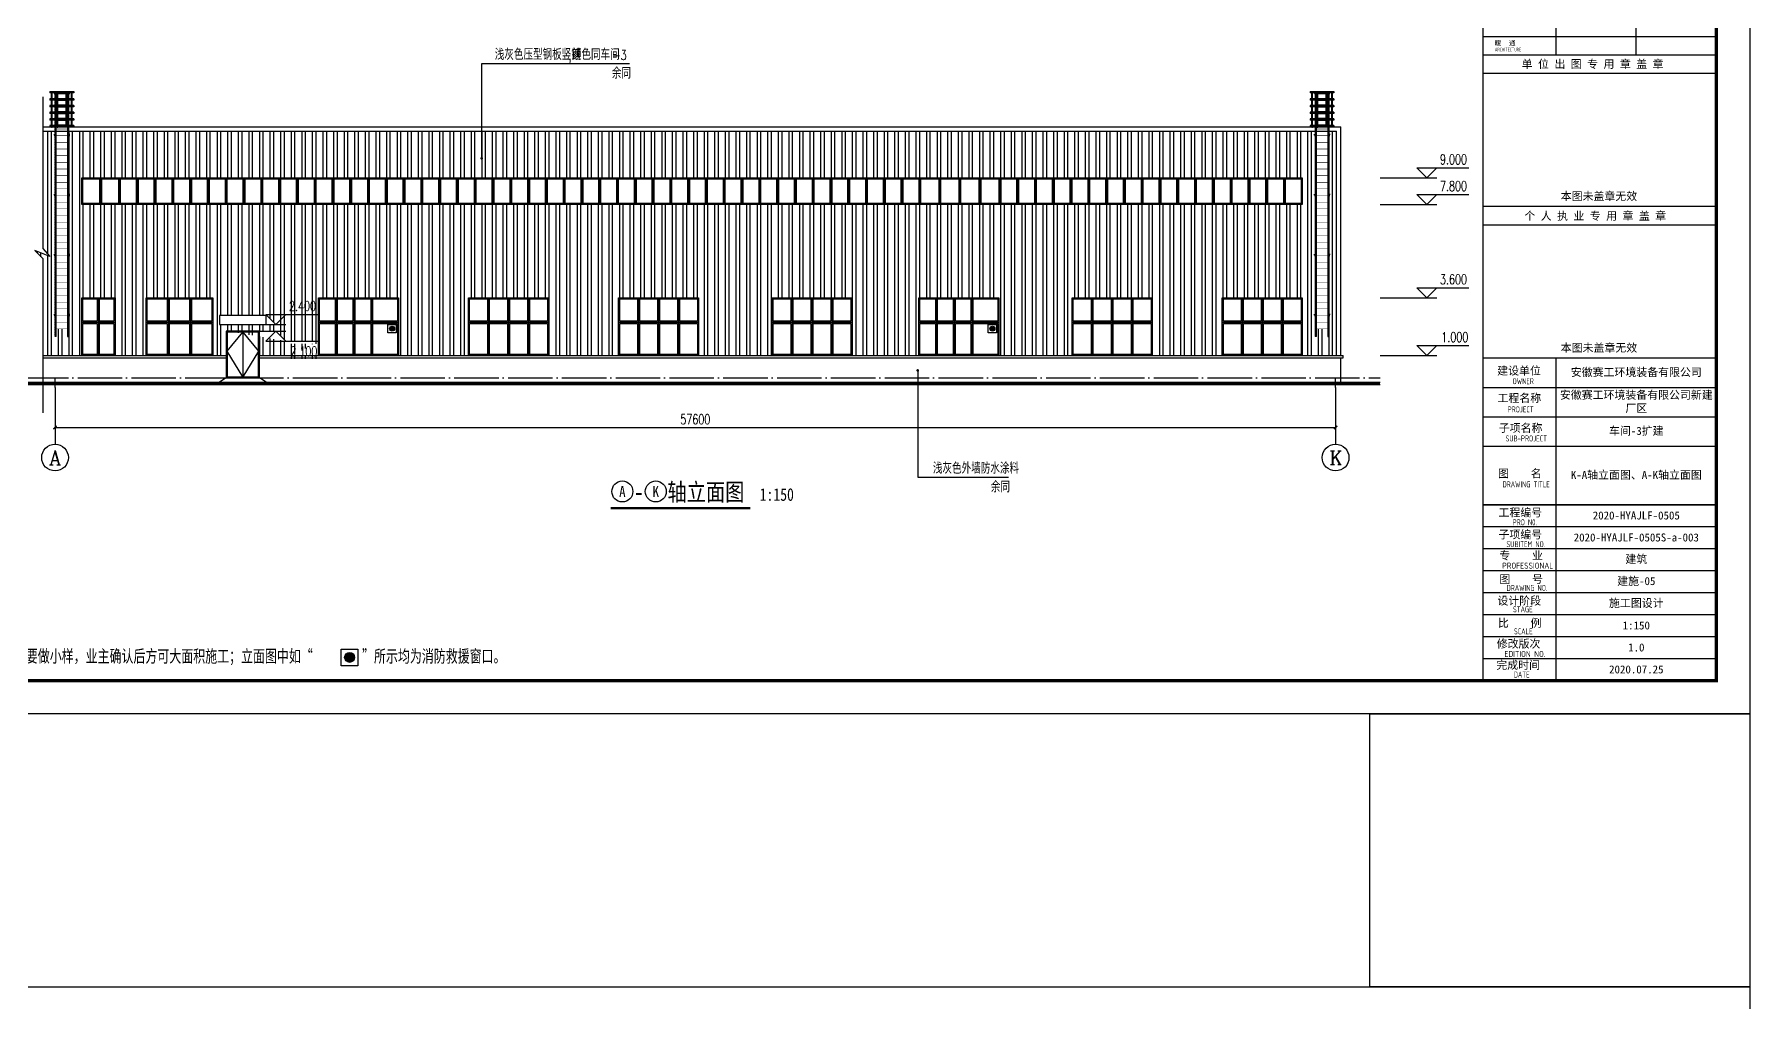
# Model space of a CAD drawing. Extents: x 1840316 to 2045362, y 17308253 to 17931430.
# Drawn here: x 1968205 to 2045362, y 17412524 to 17456111 of the extents above; entities that cross this region are included whole.
import ezdxf
from ezdxf.enums import TextEntityAlignment as Align

# ---------------------------------------------------------------- set-up
doc = ezdxf.new("R2010")
doc.units = 0
doc.header["$LTSCALE"] = 1000
doc.header["$MEASUREMENT"] = 0
doc.linetypes.add('DASHED', pattern=[0.75, 0.5, -0.25])
doc.linetypes.add('DOTE', pattern=[2.42, 2, -0.2, 0.02, -0.2])
doc.layers.get('Defpoints').update_dxf_attribs({"color": 250})
for name, color, linetype in [('0 - 立面线', 7, 'Continuous'), ('AXIS_TEXT', 7, 'Continuous'), ('AXIS_外部', 171, 'Continuous'), ('DIM_ELEV', 145, 'Continuous'), ('DIM_LEAD', 145, 'Continuous'), ('DIM_SYMB', 165, 'Continuous'), ('DOTE', 1, 'DOTE'), ('PUB_TEXT', 7, 'Continuous'), ('PUB_TITLE', 4, 'Continuous'), ('PUB_WALL', 9, 'Continuous'), ('TK', 4, 'Continuous'), ('WINDOW', 140, 'Continuous'), ('校对', 1, 'Continuous')]:
    doc.layers.add(name, color=color, linetype=linetype)
doc.styles.add('_TCH_AXIS', font='COMPLEX', dxfattribs={"bigfont": 'GBCBIG'})
doc.styles.add('_TCH_DIM', font='SIMPLEX', dxfattribs={"bigfont": 'GBCBIG'})
doc.styles.add('_TCH_DIM_T3', font='SIMPLEX', dxfattribs={"width": 0.705882, "bigfont": 'GBCBIG'})
doc.styles.add('COMPLEX', font='COMPLEX')
doc.styles.add('HT', font='simhei.ttf', dxfattribs={"width": 0.7})
doc.styles.add('TSSD_REIN', font='tssdeng.shx', dxfattribs={"width": 0.7, "bigfont": 'tssdchn.shx'})
doc.styles.add('YAYA', font='', dxfattribs={"width": 0.8, "height": 1})
doc.styles.add('图签宋体', font='', dxfattribs={"height": 300})
doc.styles.get('YAYA').set_extended_font_data('SimSun')
doc.styles.get('图签宋体').set_extended_font_data('NSimSun')
doc.dimstyles.new('_TCH_ARCH&&150', dxfattribs={"dimtxt": 446.25, "dimasz": 150, "dimexe": 375, "dimexo": 450, "dimgap": 150, "dimtad": 1, "dimdec": 0, "dimzin": 0, "dimdsep": 46, "dimtxsty": '_TCH_DIM_T3', "dimblk": 'ARCHTICK', "dimcen": 0.09, "dimclrt": 7, "dimazin": 2, "dimtfac": 1, "dimtdec": 0, "dimtix": 1, "dimtmove": 2, "dimatfit": 3, "dimfxl": 0, "dimtolj": 1, "dimtzin": 0, "dimarcsym": 0})
pattern_1 = [(90, (0, 0), (-476.25, 3e-14), []), (90, (158.75, 158.75), (-476.25, 3e-14), [])]

# ---------------------------------------------------------------- blocks, each defined once
blk = doc.blocks.new('SATY34WI')
for p, q in [((4674202, 21626900), (4675269, 21626900)), ((4674202, 21626900), (4674202, 21626843)), ((4675269, 21626843), (4674202, 21626843)), ((4675269, 21626568), (4674202, 21626568)), ((4674202, 21626568), (4674202, 21626518)), ((4675269, 21626518), (4674202, 21626518)), ((4674271, 21626568), (4674271, 21626843)), ((4674271, 21626268), (4674271, 21626518)), ((4674301, 21626568), (4674301, 21626843)), ((4674301, 21626268), (4674301, 21626518)), ((4674429, 21626900), (4674429, 21615879)), ((4674486, 21615878), (4674486, 21626900)), ((4674518, 21626568), (4674518, 21626843)), ((4674518, 21626268), (4674518, 21626518)), ((4674548, 21626568), (4674548, 21626843)), ((4674548, 21626268), (4674548, 21626518)), ((4674924, 21626568), (4674924, 21626843)), ((4674924, 21626268), (4674924, 21626518)), ((4674954, 21626568), (4674954, 21626843)), ((4674954, 21626268), (4674954, 21626518)), ((4674986, 21626900), (4674986, 21615878)), ((4675043, 21615879), (4675043, 21626900)), ((4675170, 21626568), (4675170, 21626843)), ((4675170, 21626268), (4675170, 21626518)), ((4675200, 21626568), (4675200, 21626843)), ((4675200, 21626268), (4675200, 21626518)), ((4675269, 21626900), (4675269, 21626843)), ((4675269, 21626568), (4675269, 21626518)), ((4675269, 21626268), (4674202, 21626268)), ((4674202, 21626268), (4674202, 21626218)), ((4675269, 21626218), (4674202, 21626218)), ((4675269, 21625968), (4674202, 21625968)), ((4674202, 21625968), (4674202, 21625918)), ((4675269, 21625918), (4674202, 21625918)), ((4675269, 21625668), (4674202, 21625668)), ((4674202, 21625668), (4674202, 21625618)), ((4675269, 21625618), (4674202, 21625618)), ((4674271, 21625968), (4674271, 21626218)), ((4674271, 21625668), (4674271, 21625918)), ((4674271, 21625368), (4674271, 21625618)), ((4674301, 21625968), (4674301, 21626218)), ((4674301, 21625668), (4674301, 21625918)), ((4674301, 21625368), (4674301, 21625618)), ((4674518, 21625968), (4674518, 21626218)), ((4674518, 21625668), (4674518, 21625918)), ((4674518, 21625368), (4674518, 21625618)), ((4674548, 21625968), (4674548, 21626218)), ((4674548, 21625668), (4674548, 21625918)), ((4674548, 21625368), (4674548, 21625618)), ((4674924, 21625968), (4674924, 21626218)), ((4674924, 21625668), (4674924, 21625918)), ((4674924, 21625368), (4674924, 21625618)), ((4674954, 21625968), (4674954, 21626218)), ((4674954, 21625668), (4674954, 21625918)), ((4674954, 21625368), (4674954, 21625618)), ((4675170, 21625968), (4675170, 21626218)), ((4675170, 21625668), (4675170, 21625918)), ((4675170, 21625368), (4675170, 21625618)), ((4675200, 21625968), (4675200, 21626218)), ((4675200, 21625668), (4675200, 21625918)), ((4675200, 21625368), (4675200, 21625618)), ((4675269, 21626268), (4675269, 21626218)), ((4675269, 21625968), (4675269, 21625918)), ((4675269, 21625668), (4675269, 21625618)), ((4675269, 21625368), (4674202, 21625368)), ((4674202, 21625368), (4674202, 21625318)), ((4675269, 21625318), (4674202, 21625318)), ((4674271, 21625300), (4674271, 21625318)), ((4674271, 21625300), (4674301, 21625300)), ((4674301, 21625300), (4674301, 21625318)), ((4674518, 21625300), (4674518, 21625318)), ((4674518, 21625300), (4674548, 21625300)), ((4674548, 21625300), (4674548, 21625318)), ((4674924, 21625300), (4674924, 21625318)), ((4674954, 21625300), (4674924, 21625300)), ((4674954, 21625300), (4674954, 21625318)), ((4675170, 21625300), (4675170, 21625318)), ((4675200, 21625300), (4675170, 21625300)), ((4675200, 21625300), (4675200, 21625318)), ((4675269, 21625368), (4675269, 21625318)), ((4674486, 21615878), (4674430, 21615878)), ((4674986, 21615878), (4675042, 21615878))]:
    blk.add_line(p, q)
at = {"linetype": 'DASHED', "ltscale": 0.1}
for p, q in [((4674202, 21626893), (4675269, 21626893)), ((4674429, 21626518), (4674429, 21626268)), ((4674436, 21615878), (4674436, 21626900)), ((4674436, 21626518), (4674436, 21626268)), ((4674486, 21626518), (4674486, 21626268)), ((4674986, 21626518), (4674986, 21626268)), ((4675036, 21626900), (4675036, 21615878)), ((4675036, 21626518), (4675036, 21626268)), ((4675043, 21626268), (4675043, 21626518)), ((4674429, 21626218), (4674429, 21625968)), ((4674429, 21625918), (4674429, 21625668)), ((4674429, 21625618), (4674429, 21625368)), ((4674436, 21626218), (4674436, 21625968)), ((4674436, 21625918), (4674436, 21625668)), ((4674436, 21625618), (4674436, 21625368)), ((4674486, 21626218), (4674486, 21625968)), ((4674486, 21625918), (4674486, 21625668)), ((4674486, 21625618), (4674486, 21625368)), ((4674986, 21626218), (4674986, 21625968)), ((4674986, 21625918), (4674986, 21625668)), ((4674986, 21625618), (4674986, 21625368)), ((4675036, 21626218), (4675036, 21625968)), ((4675036, 21625918), (4675036, 21625668)), ((4675036, 21625618), (4675036, 21625368)), ((4675043, 21625968), (4675043, 21626218)), ((4675043, 21625668), (4675043, 21625918)), ((4675043, 21625368), (4675043, 21625618))]:
    blk.add_line(p, q, dxfattribs=at)
for points in [[(4674368, 21626849), (4674412, 21626849), (4674412, 21626779)], [(4674986, 21626799), (4674486, 21626799)], [(4674986, 21626499), (4674486, 21626499)], [(4675102, 21626849), (4675058, 21626849), (4675058, 21626779)], [(4674518, 21626318), (4674486, 21626318)], [(4674986, 21626199), (4674486, 21626199)], [(4674518, 21626018), (4674486, 21626018)], [(4674986, 21625899), (4674486, 21625899)], [(4674518, 21625718), (4674486, 21625718)], [(4674986, 21625599), (4674486, 21625599)], [(4674986, 21626318), (4674954, 21626318)], [(4674986, 21626018), (4674954, 21626018)], [(4674986, 21625718), (4674954, 21625718)], [(4674368, 21624969), (4674412, 21624969), (4674412, 21624899)], [(4674518, 21625418), (4674486, 21625418)], [(4674986, 21625418), (4674954, 21625418)], [(4675102, 21624969), (4675058, 21624969), (4675058, 21624899)], [(4674368, 21622269), (4674412, 21622269), (4674412, 21622199)], [(4675102, 21622269), (4675058, 21622269), (4675058, 21622199)], [(4674368, 21619569), (4674412, 21619569), (4674412, 21619499)], [(4675102, 21619569), (4675058, 21619569), (4675058, 21619499)], [(4674368, 21616869), (4674412, 21616869), (4674412, 21616799)], [(4675102, 21616869), (4675058, 21616869), (4675058, 21616799)]]:
    blk.add_lwpolyline(points)
at = {"linetype": 'DASHED', "ltscale": 0.1, "const_width": 20}
for points in [[(4674924, 21626318), (4674548, 21626318)], [(4674924, 21626018), (4674548, 21626018)], [(4674924, 21625718), (4674548, 21625718)], [(4674924, 21625418), (4674548, 21625418)]]:
    blk.add_lwpolyline(points, dxfattribs=at)
at = {"const_width": 20}
for points in [[(4674986, 21625219), (4674486, 21625219)], [(4674986, 21624919), (4674486, 21624919)], [(4674986, 21624619), (4674486, 21624619)], [(4674986, 21624319), (4674486, 21624319)], [(4674986, 21624019), (4674486, 21624019)], [(4674986, 21623719), (4674486, 21623719)], [(4674986, 21623419), (4674486, 21623419)], [(4674986, 21623119), (4674486, 21623119)], [(4674986, 21622819), (4674486, 21622819)], [(4674986, 21622519), (4674486, 21622519)], [(4674986, 21622219), (4674486, 21622219)], [(4674986, 21621919), (4674486, 21621919)], [(4674986, 21621619), (4674486, 21621619)], [(4674986, 21621319), (4674486, 21621319)], [(4674986, 21621019), (4674486, 21621019)], [(4674986, 21620719), (4674486, 21620719)], [(4674986, 21620419), (4674486, 21620419)], [(4674986, 21620119), (4674486, 21620119)], [(4674986, 21619819), (4674486, 21619819)], [(4674986, 21619519), (4674486, 21619519)], [(4674986, 21619219), (4674486, 21619219)], [(4674986, 21618919), (4674486, 21618919)], [(4674986, 21618619), (4674486, 21618619)], [(4674986, 21618319), (4674486, 21618319)], [(4674986, 21618019), (4674486, 21618019)], [(4674986, 21617719), (4674486, 21617719)], [(4674986, 21617419), (4674486, 21617419)], [(4674986, 21617119), (4674486, 21617119)], [(4674986, 21616819), (4674486, 21616819)], [(4674986, 21616519), (4674486, 21616519)], [(4674986, 21616219), (4674486, 21616219)]]:
    blk.add_lwpolyline(points, dxfattribs=at)
for centre, start, end in [((4674430, 21615879), 180, 270), ((4675042, 21615879), 270, 0)]:
    blk.add_arc(centre, 1, start, end)
blk = doc.blocks.new('A$C474D48D3')
h = blk.add_hatch(color=1)
edge = h.paths.add_edge_path()
edge.add_arc((-125, -125), 75, 0, 360)
blk.add_lwpolyline([(-250, 0), (0, 0), (0, -250), (-250, -250)], close=True)
blk.add_circle((-125, -125), 75)
blk = doc.blocks.new('GeYuanFrame_25317871', base_point=(18.76, 4.34))
at = {"layer": 'PUB_TITLE'}
for points in [[(554.76, 202.14), (554.76, 229.64)], [(578.76, 202.14), (578.76, 229.64)], [(554.76, 14.34), (554.76, 111.14)]]:
    blk.add_lwpolyline(points, dxfattribs=at)
at = {"layer": 'TK'}
for p, q in [((532.76, 102.34), (602.76, 102.34)), ((532.76, 93.54), (602.76, 93.54)), ((532.76, 84.74), (554.76, 84.74)), ((532.76, 84.74), (602.76, 84.74)), ((532.76, 67.18), (602.76, 67.18)), ((532.76, 67.14), (602.76, 67.14)), ((532.76, 60.58), (602.76, 60.58)), ((532.76, 53.98), (602.76, 53.98)), ((532.76, 47.38), (602.76, 47.38)), ((532.76, 40.78), (602.76, 40.78)), ((532.76, 34.18), (602.76, 34.18)), ((532.76, 27.58), (602.76, 27.58)), ((532.76, 20.98), (602.76, 20.98)), ((532.76, 14.34), (602.76, 14.34))]:
    blk.add_line(p, q, dxfattribs=at)
for points in [[(18.76, 424.34), (612.76, 424.34), (612.76, 4.34), (18.76, 4.34), (18.76, 424.34)], [(532.76, 207.64), (602.76, 207.64)], [(532.76, 202.14), (602.76, 202.14)], [(532.76, 196.64), (602.76, 196.64)], [(532.76, 151.14), (602.76, 151.14)]]:
    blk.add_lwpolyline(points, dxfattribs=at)
at = {"layer": 'TK', "const_width": 1}
blk.add_lwpolyline([(602.76, 414.34), (43.76, 414.34), (43.76, 14.34), (602.76, 14.34)], close=True, dxfattribs=at)
at = {"layer": 'TK'}
for points, const_width in [([(532.76, 414.34), (532.76, 14.34)], 0.4), ([(532.76, 202.14), (602.76, 202.14)], 0.35), ([(532.76, 156.64), (602.76, 156.64)], 0.35), ([(532.76, 111.14), (602.76, 111.14)], 0.35), ([(532.76, 67.18), (602.76, 67.18)], 0.35)]:
    blk.add_lwpolyline(points, dxfattribs=dict(at, const_width=const_width))
at = {"layer": 'TK', "style": '图签宋体'}
for s, height, p in [('暖  通', 1.44, (536.28, 204.92)), ('单 位 出 图 专 用 章 盖 章', 2.4, (544.39, 198.16)), ('本图未盖章无效', 2.4, (556.1, 158.51)), ('个 人 执 业 专 用 章 盖 章', 2.4, (545.19, 152.58)), ('本图未盖章无效', 2.4, (556.1, 113.01)), ('建设单位', 2.4, (537.06, 106.14)), ('工程名称', 2.4, (537.14, 97.93)), ('子项名称', 2.4, (537.52, 88.95)), ('图    名', 2.4, (537.3, 75.3)), ('工程编号', 2.4, (537.44, 63.58)), ('子项编号', 2.4, (537.44, 57)), ('专    业', 2.4, (537.68, 50.69)), ('图    号', 2.4, (537.69, 43.58)), ('设计阶段', 2.4, (537.12, 37.12)), ('比    例', 2.4, (537.26, 30.44)), ('修改版次', 2.4, (536.91, 24.22)), ('完成时间', 2.4, (536.79, 17.83))]:
    blk.add_text(s, height=height, dxfattribs=at).set_placement(p)
at = {"layer": 'TK', "style": 'TSSD_REIN'}
for s, height, width, p in [('ARCHITECTURE', 1.08, 0.7, (536.32, 203.15)), ('OWNER', 1.8, 0.7, (541.65, 103.29)), ('PROJECT', 1.8, 0.7, (540.19, 94.83)), ('SUB-PROJECT', 1.8, 0.7, (539.53, 86.11)), ('DRAWING TITLE', 1.8, 0.7, (538.64, 72.34)), ('PRO N0.', 1.8, 0.7, (541.68, 60.96)), ('SUBITEM NO.', 1.8, 0.7, (539.82, 54.39)), ('PROFESSIONAL', 1.8, 0.8, (538.55, 47.95)), ('DRAWING NO.', 1.8, 0.7, (539.86, 41.26)), ('STAGE', 1.8, 0.7, (541.76, 34.84)), ('SCALE', 1.8, 0.7, (542.05, 28.23)), ('EDITION NO.', 1.8, 0.8, (539.2, 21.45)), ('DATE', 1.8, 0.7, (542, 15.26))]:
    blk.add_text(s, height=height, dxfattribs=dict(at, width=width)).set_placement(p)
at = {"layer": 'TK', "char_height": 2.4, "width": 48, "attachment_point": 5, "style": '图签宋体'}
for s, insert in [('安徽赛工环境装备有限公司', (578.76, 106.74)), ('安徽赛工环境装备有限公司新建厂区', (578.76, 97.94)), ('车间-3扩建', (578.76, 89.14)), ('K-A轴立面图、A-K轴立面图', (578.76, 75.94)), ('2020-HYAJLF-0505', (578.76, 63.88)), ('2020-HYAJLF-0505S-a-003', (578.76, 57.28)), ('建筑', (578.76, 50.68)), ('建施-05', (578.76, 44.08)), ('施工图设计', (578.76, 37.48)), ('1:150', (578.76, 30.88)), ('1.0', (578.76, 24.28)), ('2020.07.25', (578.76, 17.69))]:
    blk.add_mtext(s, dxfattribs=dict(at, insert=insert))
blk = doc.blocks.new('GeYuanFrame_61803788', base_point=(18.76, 4.34))
at = {"layer": 'TK'}
blk.add_lwpolyline([(18.76, 424.34), (612.76, 424.34), (612.76, 4.34), (18.76, 4.34), (18.76, 424.34)], dxfattribs=at)
blk = doc.blocks.new('_ArchTick')
at = {"color": 0, "linetype": 'ByBlock', "const_width": 0.4}
blk.add_lwpolyline([(-0.5, -0.5), (0.5, 0.5)], dxfattribs=at)
blk = doc.blocks.new('*D226')
at = {"layer": 'AXIS_外部', "color": 0, "lineweight": -2}
for p, q in [((1969136, 17440050), (1969136, 17438035)), ((2026736, 17440050), (2026736, 17438035)), ((1969136, 17438410), (2026736, 17438410))]:
    blk.add_line(p, q, dxfattribs=at)
at = {"layer": 'Defpoints', "color": 0}
for p in [(1969136, 17440500), (2026736, 17440500), (2026736, 17438410)]:
    blk.add_point(p, dxfattribs=at)
at = {"layer": 'AXIS_外部', "color": 0, "lineweight": -2, "xscale": 150, "yscale": 150, "zscale": 150, "rotation": 180}
blk.add_blockref('_ArchTick', (1969136, 17438410), dxfattribs=at)
at = {"layer": 'AXIS_外部', "color": 0, "lineweight": -2, "xscale": 150, "yscale": 150, "zscale": 150}
blk.add_blockref('_ArchTick', (2026736, 17438410), dxfattribs=at)
at = {"layer": 'AXIS_外部', "color": 7, "insert": (1997936, 17438783), "char_height": 446.2, "attachment_point": 5, "style": '_TCH_DIM_T3'}
blk.add_mtext('\\A1;57600', dxfattribs=at)
blk = doc.blocks.new('_AXISO')
blk.add_circle((0, 0), 0.5)
at = {"layer": 'AXIS_TEXT', "style": 'COMPLEX', "width": 1.041667}
blk.add_attdef('A', text='', height=0.56, dxfattribs=at).set_placement((-0.25, -0.28), (0.25, -0.28), align=Align.FIT)

msp = doc.modelspace()

# ---------------------------------------------------------------- hatches: boundary and pattern name
at = {"layer": '校对'}
h = msp.add_hatch(dxfattribs=at)
h.set_pattern_fill('ANSI32', color=251, scale=100, angle=45, style=0)
h.set_pattern_definition(pattern_1)
h.paths.add_polyline_path([(2026379.3, 17451749.8), (1969750.3, 17451749.8), (1969750.3, 17451600.8), (1969765.5, 17451600.8), (1969765.5, 17451530.8), (1969761.1, 17448900.8), (1969765.5, 17448900.8), (1969765.5, 17448830.8), (1969759.2, 17446200.8), (1969765.5, 17446200.8), (1969765.5, 17446130.8), (1969754.4, 17443500.8), (1969765.5, 17443500.8), (1969765.5, 17443430.8), (1969750.3, 17442509.4), (1969693.3, 17442509.4), (1969693.3, 17451749.8), (1968584.2, 17451749.8), (1968584.2, 17446473.7), (1968905.4, 17446112.6), (1968222.8, 17446373.4), (1968583, 17446016.1), (1968583, 17441649.8), (1970336.3, 17441649.8), (1970336.3, 17444249.8), (1971836.3, 17444249.8), (1971836.3, 17441649.8), (1973236.3, 17441649.8), (1973236.3, 17444249.8), (1976236.3, 17444249.8), (1976236.3, 17441649.8), (1976836.3, 17441649.8), (1976836.3, 17442749.8), (1978336.3, 17442749.8), (1979069.8, 17442749.8), (1979519.8, 17442299.8), (1980986.3, 17442299.8), (1980986.3, 17444249.8), (1984586.3, 17444249.8), (1984586.3, 17441649.8), (1987736.3, 17441649.8), (1987736.3, 17444249.8), (1991336.3, 17444249.8), (1991336.3, 17441649.8), (1994486.3, 17441649.8), (1994486.3, 17444249.8), (1998086.3, 17444249.8), (1998086.3, 17441649.8), (2001386.3, 17441649.8), (2001386.3, 17444249.8), (2004986.3, 17444249.8), (2004986.3, 17441649.8), (2007986.3, 17441649.8), (2007986.3, 17444249.8), (2011586.3, 17444249.8), (2011586.3, 17441649.8), (2014886.3, 17441649.8), (2014886.3, 17444249.8), (2018486.3, 17444249.8), (2018486.3, 17441649.8), (2021636.3, 17441649.8), (2021636.3, 17444249.8), (2025236.3, 17444249.8), (2025236.3, 17441649.8), (2026776.3, 17441649.8), (2026776.3, 17451749.8), (2026436.3, 17451749.8), (2026436.3, 17451600.8), (2026451.5, 17451600.8), (2026451.5, 17451530.8), (2026447.1, 17448900.8), (2026451.5, 17448900.8), (2026451.5, 17448830.8), (2026445.2, 17446200.8), (2026451.5, 17446200.8), (2026451.5, 17446130.8), (2026440.4, 17443500.8), (2026451.5, 17443500.8), (2026451.5, 17443430.8), (2026436.3, 17442509.4), (2026379.3, 17442509.4)])
h.paths.add_polyline_path([(1970336.3, 17448449.8), (1970336.3, 17449649.8), (2025236.3, 17449649.8), (2025236.3, 17448449.8)], flags=16)
h.paths.add_polyline_path([(1988326.6, 17450493.6, -1), (1988326.6, 17450553.6, -1)], flags=16)
h.paths.add_polyline_path([(1978636.3, 17443049.8), (1979069.8, 17443049.8), (1978669.8, 17443449.8), (1978636.3, 17443449.8)], flags=16)
h.paths.add_polyline_path([(1979550.8, 17443545.7), (1981033.9, 17443545.7), (1981033.9, 17444215.1), (1979550.8, 17444215.1)], flags=24)
h.paths.add_polyline_path([(2025879.3, 17442850.8), (2026379.3, 17442850.8), (2026379.3, 17451749.8), (2025879.3, 17451749.8)], flags=16)
h.paths.add_polyline_path([(1969193.3, 17442850.8), (1969693.3, 17442850.8), (1969693.3, 17451749.8), (1969193.3, 17451749.8)], flags=16)
h.paths.add_polyline_path([(1976536.3, 17443049.8), (1978636.3, 17443049.8), (1978636.3, 17443449.8), (1976536.3, 17443449.8)], flags=16)
h = msp.add_hatch(dxfattribs=at)
h.set_pattern_fill('ANSI32', color=251, scale=100, angle=45, style=0)
h.set_pattern_definition(pattern_1)
edge = h.paths.add_edge_path()
edge.add_line((1979069.8, 17442749.8), (1978619.8, 17442299.8))
edge.add_line((1979069.8, 17442749.8), (1979519.8, 17442299.8))
edge.add_line((1976969.8, 17442749.8), (1979519.8, 17442749.8))
edge.add_line((1978619.8, 17442299.8), (1980967.3, 17442299.8))
edge.add_line((1979610.8, 17441505.7), (1981033.9, 17441505.7))
edge.add_line((1981033.9, 17441505.7), (1981033.9, 17442175.1))
edge.add_line((1981033.9, 17442175.1), (1979610.8, 17442175.1))
edge.add_line((1979610.8, 17442175.1), (1979610.8, 17441505.7))
h.paths.add_polyline_path([(1978336.3, 17442749.8), (1979069.8, 17442749.8), (1978619.8, 17442299.8), (1980986.3, 17442299.8), (1980986.3, 17441649.8), (1978336.3, 17441649.8)], flags=17)

# ---------------------------------------------------------------- linework, layer by layer
at = {"layer": '0 - 立面线'}
for p, q in [((1968584.2, 17451949.8), (2026976.3, 17451949.8)), ((1968584.2, 17451749.8), (2026776.3, 17451749.8)), ((2026776.3, 17441649.8), (2026776.3, 17451749.8)), ((2026976.3, 17441649.8), (2026976.3, 17451949.8)), ((1971186.3, 17449649.8), (1971186.3, 17448449.8)), ((1972036.3, 17449649.8), (1972036.3, 17448449.8)), ((1972836.3, 17449649.8), (1972836.3, 17448449.8)), ((1973636.3, 17449649.8), (1973636.3, 17448449.8)), ((1974436.3, 17449649.8), (1974436.3, 17448449.8)), ((1975236.3, 17449649.8), (1975236.3, 17448449.8)), ((1976036.3, 17449649.8), (1976036.3, 17448449.8)), ((1976836.3, 17449649.8), (1976836.3, 17448449.8)), ((1977636.3, 17449649.8), (1977636.3, 17448449.8)), ((1978436.3, 17449649.8), (1978436.3, 17448449.8)), ((1979236.3, 17449649.8), (1979236.3, 17448449.8)), ((1980036.3, 17449649.8), (1980036.3, 17448449.8)), ((1980836.3, 17449649.8), (1980836.3, 17448449.8)), ((1981636.3, 17449649.8), (1981636.3, 17448449.8)), ((1982436.3, 17449649.8), (1982436.3, 17448449.8)), ((1983236.3, 17449649.8), (1983236.3, 17448449.8)), ((1984036.3, 17449649.8), (1984036.3, 17448449.8)), ((1984836.3, 17449649.8), (1984836.3, 17448449.8)), ((1985636.3, 17449649.8), (1985636.3, 17448449.8)), ((1986436.3, 17449649.8), (1986436.3, 17448449.8)), ((1987236.3, 17449649.8), (1987236.3, 17448449.8)), ((1988036.3, 17449649.8), (1988036.3, 17448449.8)), ((1988836.3, 17449649.8), (1988836.3, 17448449.8)), ((1989636.3, 17449649.8), (1989636.3, 17448449.8)), ((1990436.3, 17449649.8), (1990436.3, 17448449.8)), ((1991236.3, 17449649.8), (1991236.3, 17448449.8)), ((1992036.3, 17449649.8), (1992036.3, 17448449.8)), ((1992836.3, 17449649.8), (1992836.3, 17448449.8)), ((1993636.3, 17449649.8), (1993636.3, 17448449.8)), ((1994436.3, 17449649.8), (1994436.3, 17448449.8)), ((1995236.3, 17449649.8), (1995236.3, 17448449.8)), ((1996036.3, 17449649.8), (1996036.3, 17448449.8)), ((1996836.3, 17449649.8), (1996836.3, 17448449.8)), ((1997636.3, 17449649.8), (1997636.3, 17448449.8)), ((1998436.3, 17449649.8), (1998436.3, 17448449.8)), ((1999236.3, 17449649.8), (1999236.3, 17448449.8)), ((2000036.3, 17449649.8), (2000036.3, 17448449.8)), ((2000836.3, 17449649.8), (2000836.3, 17448449.8)), ((2001636.3, 17449649.8), (2001636.3, 17448449.8)), ((2002436.3, 17449649.8), (2002436.3, 17448449.8)), ((2003236.3, 17449649.8), (2003236.3, 17448449.8)), ((2004036.3, 17449649.8), (2004036.3, 17448449.8)), ((2004836.3, 17449649.8), (2004836.3, 17448449.8)), ((2005636.3, 17449649.8), (2005636.3, 17448449.8)), ((2006436.3, 17449649.8), (2006436.3, 17448449.8)), ((2007236.3, 17449649.8), (2007236.3, 17448449.8)), ((2008036.3, 17449649.8), (2008036.3, 17448449.8)), ((2008936.3, 17449649.8), (2008936.3, 17448449.8)), ((2009836.3, 17449649.8), (2009836.3, 17448449.8)), ((2010736.3, 17449649.8), (2010736.3, 17448449.8)), ((2011636.3, 17449649.8), (2011636.3, 17448449.8)), ((2012436.3, 17449649.8), (2012436.3, 17448449.8)), ((2013236.3, 17449649.8), (2013236.3, 17448449.8)), ((2014036.3, 17449649.8), (2014036.3, 17448449.8)), ((2014836.3, 17449649.8), (2014836.3, 17448449.8)), ((2015636.3, 17449649.8), (2015636.3, 17448449.8)), ((2016436.3, 17449649.8), (2016436.3, 17448449.8)), ((2017236.3, 17449649.8), (2017236.3, 17448449.8)), ((2018036.3, 17449649.8), (2018036.3, 17448449.8)), ((2018836.3, 17449649.8), (2018836.3, 17448449.8)), ((2019636.3, 17449649.8), (2019636.3, 17448449.8)), ((2020436.3, 17449649.8), (2020436.3, 17448449.8)), ((2021236.3, 17449649.8), (2021236.3, 17448449.8)), ((2022036.3, 17449649.8), (2022036.3, 17448449.8)), ((2022836.3, 17449649.8), (2022836.3, 17448449.8)), ((2023636.3, 17449649.8), (2023636.3, 17448449.8)), ((2024436.3, 17449649.8), (2024436.3, 17448449.8)), ((1971086.3, 17444249.8), (1971086.3, 17441649.8)), ((1971836.3, 17444249.8), (1971836.3, 17441649.8)), ((1974236.3, 17444249.8), (1974236.3, 17441649.8)), ((1975236.3, 17444249.8), (1975236.3, 17441649.8)), ((1976236.3, 17444249.8), (1976236.3, 17441649.8)), ((1981786.3, 17444249.8), (1981786.3, 17441649.8)), ((1982586.3, 17444249.8), (1982586.3, 17441649.8)), ((1983386.3, 17444249.8), (1983386.3, 17441649.8)), ((1988636.3, 17444249.8), (1988636.3, 17441649.8)), ((1989536.3, 17444249.8), (1989536.3, 17441649.8)), ((1990436.3, 17444249.8), (1990436.3, 17441649.8)), ((1995386.3, 17444249.8), (1995386.3, 17441649.8)), ((1996286.3, 17444249.8), (1996286.3, 17441649.8)), ((1997186.3, 17444249.8), (1997186.3, 17441649.8)), ((2002286.3, 17444249.8), (2002286.3, 17441649.8)), ((2003186.3, 17444249.8), (2003186.3, 17441649.8)), ((2004086.3, 17444249.8), (2004086.3, 17441649.8)), ((2008786.3, 17444249.8), (2008786.3, 17441649.8)), ((2009586.3, 17444249.8), (2009586.3, 17441649.8)), ((2010386.3, 17444249.8), (2010386.3, 17441649.8)), ((2015786.3, 17444249.8), (2015786.3, 17441649.8)), ((2016686.3, 17444249.8), (2016686.3, 17441649.8)), ((2017586.3, 17444249.8), (2017586.3, 17441649.8)), ((2022536.3, 17444249.8), (2022536.3, 17441649.8)), ((2023436.3, 17444249.8), (2023436.3, 17441649.8)), ((2024336.3, 17444249.8), (2024336.3, 17441649.8)), ((1970336.3, 17443149.8), (1971836.3, 17443149.8)), ((1973236.3, 17443149.8), (1976236.3, 17443149.8)), ((1980986.3, 17443149.8), (1984586.3, 17443149.8)), ((1987736.3, 17443149.8), (1991336.3, 17443149.8)), ((1994486.3, 17443149.8), (1998086.3, 17443149.8)), ((2001386.3, 17443149.8), (2004986.3, 17443149.8)), ((2007986.3, 17443149.8), (2011586.3, 17443149.8)), ((2014886.3, 17443149.8), (2018486.3, 17443149.8)), ((2021636.3, 17443149.8), (2025236.3, 17443149.8)), ((1968583, 17441649.8), (1976836.3, 17441649.8)), ((1968583, 17441549.8), (1976836.3, 17441549.8)), ((1978336.3, 17441649.8), (2027076.3, 17441649.8)), ((1978336.3, 17441549.8), (2027076.3, 17441549.8)), ((2026976.3, 17440449.8), (2026976.3, 17441549.8)), ((2027076.3, 17441549.8), (2027076.3, 17441649.8)), ((1967736.3, 17440449.8), (2028736.3, 17440449.8)), ((1967736.3, 17440349.8), (2028736.3, 17440349.8))]:
    msp.add_line(p, q, dxfattribs=at)
for points in [[(1968584.2, 17453291.8), (1968584.2, 17446473.7), (1968905.4, 17446112.6), (1968222.8, 17446373.4), (1968583, 17446016.1), (1968583, 17439073.3)], [(1971836.3, 17441649.8), (1970336.3, 17441649.8), (1970336.3, 17444249.8), (1971836.3, 17444249.8)]]:
    msp.add_lwpolyline(points, dxfattribs=at)
for points in [[(1970336.3, 17449649.8), (2025236.3, 17449649.8), (2025236.3, 17448449.8), (1970336.3, 17448449.8)], [(1973236.3, 17444249.8), (1976236.3, 17444249.8), (1976236.3, 17441649.8), (1973236.3, 17441649.8)], [(1980986.3, 17444249.8), (1984586.3, 17444249.8), (1984586.3, 17441649.8), (1980986.3, 17441649.8)], [(1987736.3, 17444249.8), (1991336.3, 17444249.8), (1991336.3, 17441649.8), (1987736.3, 17441649.8)], [(1994486.3, 17444249.8), (1998086.3, 17444249.8), (1998086.3, 17441649.8), (1994486.3, 17441649.8)], [(2001386.3, 17444249.8), (2004986.3, 17444249.8), (2004986.3, 17441649.8), (2001386.3, 17441649.8)], [(2007986.3, 17444249.8), (2011586.3, 17444249.8), (2011586.3, 17441649.8), (2007986.3, 17441649.8)], [(2014886.3, 17444249.8), (2018486.3, 17444249.8), (2018486.3, 17441649.8), (2014886.3, 17441649.8)], [(2021636.3, 17444249.8), (2025236.3, 17444249.8), (2025236.3, 17441649.8), (2021636.3, 17441649.8)], [(1976536.3, 17443449.8), (1976536.3, 17443049.8), (1978636.3, 17443049.8), (1978636.3, 17443449.8)], [(1978336.3, 17442749.8), (1976836.3, 17442749.8), (1976836.3, 17440649.8), (1978336.3, 17440649.8)], [(1978336.3, 17440649.8), (1976836.3, 17440649.8), (1976536.3, 17440449.8), (1978636.3, 17440449.8)]]:
    msp.add_lwpolyline(points, close=True, dxfattribs=at)
at = {"layer": '0 - 立面线', "const_width": 100}
msp.add_lwpolyline([(1967736.3, 17440399.8), (2028736.3, 17440399.8)], dxfattribs=at)
at = {"layer": 'AXIS_外部'}
for p, q in [((1969136.3, 17440208.6), (1969136.3, 17437658.6)), ((2026736.3, 17440208.6), (2026736.3, 17437658.6))]:
    msp.add_line(p, q, dxfattribs=at)
at = {"layer": 'DIM_ELEV'}
for p, q in [((2030836.3, 17449649.8), (2030386.3, 17450099.8)), ((2030386.3, 17450099.8), (2032733.8, 17450099.8)), ((2030836.3, 17449649.8), (2031286.3, 17450099.8)), ((2028736.3, 17449649.8), (2031286.3, 17449649.8)), ((2028736.3, 17448449.8), (2031286.3, 17448449.8)), ((2030836.3, 17448449.8), (2030386.3, 17448899.8)), ((2030386.3, 17448899.8), (2032733.8, 17448899.8)), ((2030836.3, 17448449.8), (2031286.3, 17448899.8)), ((2030836.3, 17444249.8), (2030386.3, 17444699.8)), ((2030386.3, 17444699.8), (2032733.8, 17444699.8)), ((2030836.3, 17444249.8), (2031286.3, 17444699.8)), ((2028736.3, 17444249.8), (2031286.3, 17444249.8)), ((1976969.8, 17443049.8), (1979519.8, 17443049.8)), ((1979069.8, 17443049.8), (1978619.8, 17443499.8)), ((1978619.8, 17443499.8), (1980967.3, 17443499.8)), ((1979069.8, 17443049.8), (1979519.8, 17443499.8)), ((1976969.8, 17442749.8), (1979519.8, 17442749.8)), ((1979069.8, 17442749.8), (1978619.8, 17442299.8)), ((1978619.8, 17442299.8), (1980967.3, 17442299.8)), ((1979069.8, 17442749.8), (1979519.8, 17442299.8)), ((2028736.3, 17441649.8), (2031286.3, 17441649.8)), ((2030836.3, 17441649.8), (2030386.3, 17442099.8)), ((2030386.3, 17442099.8), (2032733.8, 17442099.8)), ((2030836.3, 17441649.8), (2031286.3, 17442099.8))]:
    msp.add_line(p, q, dxfattribs=at)
at = {"layer": 'DIM_LEAD'}
for p, q in [((1988326.6, 17450523.6), (1988326.6, 17454798.3)), ((1988326.6, 17450523.6), (1988326.6, 17454798.3)), ((1988326.6, 17454798.3), (1994983.2, 17454798.3)), ((2007940, 17440981.4), (2007940, 17436175)), ((2007940, 17436175), (2012030.4, 17436175))]:
    msp.add_line(p, q, dxfattribs=at)
at = {"layer": 'DIM_LEAD', "const_width": 60}
for points in [[(1988326.6, 17450493.6, 1), (1988326.6, 17450553.6, 1)], [(1988326.6, 17450493.6, 1), (1988326.6, 17450553.6, 1)], [(2007940, 17441011.4, 1), (2007940, 17440951.4, 1)]]:
    msp.add_lwpolyline(points, format="xyb", close=True, dxfattribs=at)
at = {"layer": 'DIM_SYMB', "const_width": 105}
msp.add_lwpolyline([(1994129.5, 17434784.5), (2000409.1, 17434784.5)], dxfattribs=at)
at = {"layer": 'DOTE'}
for p, q in [((1969136.3, 17440208.6), (1969136.3, 17440649.8)), ((2026736.3, 17440208.6), (2026736.3, 17440649.8))]:
    msp.add_line(p, q, dxfattribs=at)
msp.add_lwpolyline([(1967736.3, 17440649.8), (2028736.3, 17440649.8)], dxfattribs=at)
at = {"layer": 'PUB_TEXT'}
for centre in [(1994654.5, 17435534.1), (1996158.2, 17435534.1)]:
    msp.add_circle(centre, 472.5, dxfattribs=at)
at = {"layer": 'PUB_WALL', "color": 2}
msp.add_lwpolyline([(1964269.4, 17440449.8), (2026567.2, 17440449.8)], dxfattribs=at)
msp.add_lwpolyline([(2045361.6, 17413236.5), (2028274.2, 17413236.5), (2028274.2, 17425520), (2045361.6, 17425520)], close=True, dxfattribs=at)
at = {"layer": 'WINDOW'}
msp.add_line((1977586.3, 17442699.8), (1977586.3, 17440699.8), dxfattribs=at)
for points in [[(1970386.3, 17449599.8), (1971136.3, 17449599.8), (1971136.3, 17448499.8), (1970386.3, 17448499.8)], [(1971236.3, 17449599.8), (1971986.3, 17449599.8), (1971986.3, 17448499.8), (1971236.3, 17448499.8)], [(1972086.3, 17449599.8), (1972786.3, 17449599.8), (1972786.3, 17448499.8), (1972086.3, 17448499.8)], [(1972886.3, 17449599.8), (1973586.3, 17449599.8), (1973586.3, 17448499.8), (1972886.3, 17448499.8)], [(1973686.3, 17449599.8), (1974386.3, 17449599.8), (1974386.3, 17448499.8), (1973686.3, 17448499.8)], [(1974486.3, 17449599.8), (1975186.3, 17449599.8), (1975186.3, 17448499.8), (1974486.3, 17448499.8)], [(1975286.3, 17449599.8), (1975986.3, 17449599.8), (1975986.3, 17448499.8), (1975286.3, 17448499.8)], [(1976086.3, 17449599.8), (1976786.3, 17449599.8), (1976786.3, 17448499.8), (1976086.3, 17448499.8)], [(1976886.3, 17449599.8), (1977586.3, 17449599.8), (1977586.3, 17448499.8), (1976886.3, 17448499.8)], [(1977686.3, 17449599.8), (1978386.3, 17449599.8), (1978386.3, 17448499.8), (1977686.3, 17448499.8)], [(1978486.3, 17449599.8), (1979186.3, 17449599.8), (1979186.3, 17448499.8), (1978486.3, 17448499.8)], [(1979286.3, 17449599.8), (1979986.3, 17449599.8), (1979986.3, 17448499.8), (1979286.3, 17448499.8)], [(1980086.3, 17449599.8), (1980786.3, 17449599.8), (1980786.3, 17448499.8), (1980086.3, 17448499.8)], [(1980886.3, 17449599.8), (1981586.3, 17449599.8), (1981586.3, 17448499.8), (1980886.3, 17448499.8)], [(1981686.3, 17449599.8), (1982386.3, 17449599.8), (1982386.3, 17448499.8), (1981686.3, 17448499.8)], [(1982486.3, 17449599.8), (1983186.3, 17449599.8), (1983186.3, 17448499.8), (1982486.3, 17448499.8)], [(1983286.3, 17449599.8), (1983986.3, 17449599.8), (1983986.3, 17448499.8), (1983286.3, 17448499.8)], [(1984086.3, 17449599.8), (1984786.3, 17449599.8), (1984786.3, 17448499.8), (1984086.3, 17448499.8)], [(1984886.3, 17449599.8), (1985586.3, 17449599.8), (1985586.3, 17448499.8), (1984886.3, 17448499.8)], [(1985686.3, 17449599.8), (1986386.3, 17449599.8), (1986386.3, 17448499.8), (1985686.3, 17448499.8)], [(1986486.3, 17449599.8), (1987186.3, 17449599.8), (1987186.3, 17448499.8), (1986486.3, 17448499.8)], [(1987286.3, 17449599.8), (1987986.3, 17449599.8), (1987986.3, 17448499.8), (1987286.3, 17448499.8)], [(1988086.3, 17449599.8), (1988786.3, 17449599.8), (1988786.3, 17448499.8), (1988086.3, 17448499.8)], [(1988886.3, 17449599.8), (1989586.3, 17449599.8), (1989586.3, 17448499.8), (1988886.3, 17448499.8)], [(1989686.3, 17449599.8), (1990386.3, 17449599.8), (1990386.3, 17448499.8), (1989686.3, 17448499.8)], [(1990486.3, 17449599.8), (1991186.3, 17449599.8), (1991186.3, 17448499.8), (1990486.3, 17448499.8)], [(1991286.3, 17449599.8), (1991986.3, 17449599.8), (1991986.3, 17448499.8), (1991286.3, 17448499.8)], [(1992086.3, 17449599.8), (1992786.3, 17449599.8), (1992786.3, 17448499.8), (1992086.3, 17448499.8)], [(1992886.3, 17449599.8), (1993586.3, 17449599.8), (1993586.3, 17448499.8), (1992886.3, 17448499.8)], [(1993686.3, 17449599.8), (1994386.3, 17449599.8), (1994386.3, 17448499.8), (1993686.3, 17448499.8)], [(1994486.3, 17449599.8), (1995186.3, 17449599.8), (1995186.3, 17448499.8), (1994486.3, 17448499.8)], [(1995286.3, 17449599.8), (1995986.3, 17449599.8), (1995986.3, 17448499.8), (1995286.3, 17448499.8)], [(1996086.3, 17449599.8), (1996786.3, 17449599.8), (1996786.3, 17448499.8), (1996086.3, 17448499.8)], [(1996886.3, 17449599.8), (1997586.3, 17449599.8), (1997586.3, 17448499.8), (1996886.3, 17448499.8)], [(1997686.3, 17449599.8), (1998386.3, 17449599.8), (1998386.3, 17448499.8), (1997686.3, 17448499.8)], [(1998486.3, 17449599.8), (1999186.3, 17449599.8), (1999186.3, 17448499.8), (1998486.3, 17448499.8)], [(1999286.3, 17449599.8), (1999986.3, 17449599.8), (1999986.3, 17448499.8), (1999286.3, 17448499.8)], [(2000086.3, 17449599.8), (2000786.3, 17449599.8), (2000786.3, 17448499.8), (2000086.3, 17448499.8)], [(2000886.3, 17449599.8), (2001586.3, 17449599.8), (2001586.3, 17448499.8), (2000886.3, 17448499.8)], [(2001686.3, 17449599.8), (2002386.3, 17449599.8), (2002386.3, 17448499.8), (2001686.3, 17448499.8)], [(2002486.3, 17449599.8), (2003186.3, 17449599.8), (2003186.3, 17448499.8), (2002486.3, 17448499.8)], [(2003286.3, 17449599.8), (2003986.3, 17449599.8), (2003986.3, 17448499.8), (2003286.3, 17448499.8)], [(2004086.3, 17449599.8), (2004786.3, 17449599.8), (2004786.3, 17448499.8), (2004086.3, 17448499.8)], [(2004886.3, 17449599.8), (2005586.3, 17449599.8), (2005586.3, 17448499.8), (2004886.3, 17448499.8)], [(2005686.3, 17449599.8), (2006386.3, 17449599.8), (2006386.3, 17448499.8), (2005686.3, 17448499.8)], [(2006486.3, 17449599.8), (2007186.3, 17449599.8), (2007186.3, 17448499.8), (2006486.3, 17448499.8)], [(2007286.3, 17449599.8), (2007986.3, 17449599.8), (2007986.3, 17448499.8), (2007286.3, 17448499.8)], [(2008086.3, 17449599.8), (2008886.3, 17449599.8), (2008886.3, 17448499.8), (2008086.3, 17448499.8)], [(2008986.3, 17449599.8), (2009786.3, 17449599.8), (2009786.3, 17448499.8), (2008986.3, 17448499.8)], [(2009886.3, 17449599.8), (2010686.3, 17449599.8), (2010686.3, 17448499.8), (2009886.3, 17448499.8)], [(2010786.3, 17449599.8), (2011586.3, 17449599.8), (2011586.3, 17448499.8), (2010786.3, 17448499.8)], [(2011686.3, 17449599.8), (2012386.3, 17449599.8), (2012386.3, 17448499.8), (2011686.3, 17448499.8)], [(2012486.3, 17449599.8), (2013186.3, 17449599.8), (2013186.3, 17448499.8), (2012486.3, 17448499.8)], [(2013286.3, 17449599.8), (2013986.3, 17449599.8), (2013986.3, 17448499.8), (2013286.3, 17448499.8)], [(2014086.3, 17449599.8), (2014786.3, 17449599.8), (2014786.3, 17448499.8), (2014086.3, 17448499.8)], [(2014886.3, 17449599.8), (2015586.3, 17449599.8), (2015586.3, 17448499.8), (2014886.3, 17448499.8)], [(2015686.3, 17449599.8), (2016386.3, 17449599.8), (2016386.3, 17448499.8), (2015686.3, 17448499.8)], [(2016486.3, 17449599.8), (2017186.3, 17449599.8), (2017186.3, 17448499.8), (2016486.3, 17448499.8)], [(2017286.3, 17449599.8), (2017986.3, 17449599.8), (2017986.3, 17448499.8), (2017286.3, 17448499.8)], [(2018086.3, 17449599.8), (2018786.3, 17449599.8), (2018786.3, 17448499.8), (2018086.3, 17448499.8)], [(2018886.3, 17449599.8), (2019586.3, 17449599.8), (2019586.3, 17448499.8), (2018886.3, 17448499.8)], [(2019686.3, 17449599.8), (2020386.3, 17449599.8), (2020386.3, 17448499.8), (2019686.3, 17448499.8)], [(2020486.3, 17449599.8), (2021186.3, 17449599.8), (2021186.3, 17448499.8), (2020486.3, 17448499.8)], [(2021286.3, 17449599.8), (2021986.3, 17449599.8), (2021986.3, 17448499.8), (2021286.3, 17448499.8)], [(2022086.3, 17449599.8), (2022786.3, 17449599.8), (2022786.3, 17448499.8), (2022086.3, 17448499.8)], [(2022886.3, 17449599.8), (2023586.3, 17449599.8), (2023586.3, 17448499.8), (2022886.3, 17448499.8)], [(2023686.3, 17449599.8), (2024386.3, 17449599.8), (2024386.3, 17448499.8), (2023686.3, 17448499.8)], [(2024486.3, 17449599.8), (2025186.3, 17449599.8), (2025186.3, 17448499.8), (2024486.3, 17448499.8)], [(1971036.3, 17443199.8), (1970386.3, 17443199.8), (1970386.3, 17444199.8), (1971036.3, 17444199.8)], [(1971786.3, 17443199.8), (1971136.3, 17443199.8), (1971136.3, 17444199.8), (1971786.3, 17444199.8)], [(1974186.3, 17443199.8), (1973286.3, 17443199.8), (1973286.3, 17444199.8), (1974186.3, 17444199.8)], [(1975186.3, 17443199.8), (1974286.3, 17443199.8), (1974286.3, 17444199.8), (1975186.3, 17444199.8)], [(1976186.3, 17443199.8), (1975286.3, 17443199.8), (1975286.3, 17444199.8), (1976186.3, 17444199.8)], [(1981736.3, 17443199.8), (1981036.3, 17443199.8), (1981036.3, 17444199.8), (1981736.3, 17444199.8)], [(1982536.3, 17443199.8), (1981836.3, 17443199.8), (1981836.3, 17444199.8), (1982536.3, 17444199.8)], [(1983336.3, 17443199.8), (1982636.3, 17443199.8), (1982636.3, 17444199.8), (1983336.3, 17444199.8)], [(1984536.3, 17443199.8), (1983436.3, 17443199.8), (1983436.3, 17444199.8), (1984536.3, 17444199.8)], [(1988586.3, 17443199.8), (1987786.3, 17443199.8), (1987786.3, 17444199.8), (1988586.3, 17444199.8)], [(1989486.3, 17443199.8), (1988686.3, 17443199.8), (1988686.3, 17444199.8), (1989486.3, 17444199.8)], [(1990386.3, 17443199.8), (1989586.3, 17443199.8), (1989586.3, 17444199.8), (1990386.3, 17444199.8)], [(1991286.3, 17443199.8), (1990486.3, 17443199.8), (1990486.3, 17444199.8), (1991286.3, 17444199.8)], [(1995336.3, 17443199.8), (1994536.3, 17443199.8), (1994536.3, 17444199.8), (1995336.3, 17444199.8)], [(1996236.3, 17443199.8), (1995436.3, 17443199.8), (1995436.3, 17444199.8), (1996236.3, 17444199.8)], [(1997136.3, 17443199.8), (1996336.3, 17443199.8), (1996336.3, 17444199.8), (1997136.3, 17444199.8)], [(1998036.3, 17443199.8), (1997236.3, 17443199.8), (1997236.3, 17444199.8), (1998036.3, 17444199.8)], [(2002236.3, 17443199.8), (2001436.3, 17443199.8), (2001436.3, 17444199.8), (2002236.3, 17444199.8)], [(2003136.3, 17443199.8), (2002336.3, 17443199.8), (2002336.3, 17444199.8), (2003136.3, 17444199.8)], [(2004036.3, 17443199.8), (2003236.3, 17443199.8), (2003236.3, 17444199.8), (2004036.3, 17444199.8)], [(2004936.3, 17443199.8), (2004136.3, 17443199.8), (2004136.3, 17444199.8), (2004936.3, 17444199.8)], [(2008736.3, 17443199.8), (2008036.3, 17443199.8), (2008036.3, 17444199.8), (2008736.3, 17444199.8)], [(2009536.3, 17443199.8), (2008836.3, 17443199.8), (2008836.3, 17444199.8), (2009536.3, 17444199.8)], [(2010336.3, 17443199.8), (2009636.3, 17443199.8), (2009636.3, 17444199.8), (2010336.3, 17444199.8)], [(2011536.3, 17443199.8), (2010436.3, 17443199.8), (2010436.3, 17444199.8), (2011536.3, 17444199.8)], [(2015736.3, 17443199.8), (2014936.3, 17443199.8), (2014936.3, 17444199.8), (2015736.3, 17444199.8)], [(2016636.3, 17443199.8), (2015836.3, 17443199.8), (2015836.3, 17444199.8), (2016636.3, 17444199.8)], [(2017536.3, 17443199.8), (2016736.3, 17443199.8), (2016736.3, 17444199.8), (2017536.3, 17444199.8)], [(2018436.3, 17443199.8), (2017636.3, 17443199.8), (2017636.3, 17444199.8), (2018436.3, 17444199.8)], [(2022486.3, 17443199.8), (2021686.3, 17443199.8), (2021686.3, 17444199.8), (2022486.3, 17444199.8)], [(2023386.3, 17443199.8), (2022586.3, 17443199.8), (2022586.3, 17444199.8), (2023386.3, 17444199.8)], [(2024286.3, 17443199.8), (2023486.3, 17443199.8), (2023486.3, 17444199.8), (2024286.3, 17444199.8)], [(2025186.3, 17443199.8), (2024386.3, 17443199.8), (2024386.3, 17444199.8), (2025186.3, 17444199.8)], [(1970386.3, 17443099.8), (1971036.3, 17443099.8), (1971036.3, 17441699.8), (1970386.3, 17441699.8)], [(1971136.3, 17443099.8), (1971786.3, 17443099.8), (1971786.3, 17441699.8), (1971136.3, 17441699.8)], [(1973286.3, 17443099.8), (1974186.3, 17443099.8), (1974186.3, 17441699.8), (1973286.3, 17441699.8)], [(1974286.3, 17443099.8), (1975186.3, 17443099.8), (1975186.3, 17441699.8), (1974286.3, 17441699.8)], [(1975286.3, 17443099.8), (1976186.3, 17443099.8), (1976186.3, 17441699.8), (1975286.3, 17441699.8)], [(1981036.3, 17443099.8), (1981736.3, 17443099.8), (1981736.3, 17441699.8), (1981036.3, 17441699.8)], [(1981836.3, 17443099.8), (1982536.3, 17443099.8), (1982536.3, 17441699.8), (1981836.3, 17441699.8)], [(1982635.8, 17443099.8), (1983336.3, 17443099.8), (1983336.3, 17441699.8), (1982635.8, 17441699.8)], [(1983436.3, 17443099.8), (1984536.3, 17443099.8), (1984536.3, 17441699.8), (1983436.3, 17441699.8)], [(1987786.3, 17443099.8), (1988586.3, 17443099.8), (1988586.3, 17441699.8), (1987786.3, 17441699.8)], [(1988686.3, 17443099.8), (1989486.3, 17443099.8), (1989486.3, 17441699.8), (1988686.3, 17441699.8)], [(1989586.3, 17443099.8), (1990386.3, 17443099.8), (1990386.3, 17441699.8), (1989586.3, 17441699.8)], [(1990486.3, 17443099.8), (1991286.3, 17443099.8), (1991286.3, 17441699.8), (1990486.3, 17441699.8)], [(1994536.3, 17443099.8), (1995336.3, 17443099.8), (1995336.3, 17441699.8), (1994536.3, 17441699.8)], [(1995436.3, 17443099.8), (1996236.3, 17443099.8), (1996236.3, 17441699.8), (1995436.3, 17441699.8)], [(1996336.3, 17443099.8), (1997136.3, 17443099.8), (1997136.3, 17441699.8), (1996336.3, 17441699.8)], [(1997236.3, 17443099.8), (1998036.3, 17443099.8), (1998036.3, 17441699.8), (1997236.3, 17441699.8)], [(2001436.3, 17443099.8), (2002236.3, 17443099.8), (2002236.3, 17441699.8), (2001436.3, 17441699.8)], [(2002336.3, 17443099.8), (2003136.3, 17443099.8), (2003136.3, 17441699.8), (2002336.3, 17441699.8)], [(2003236.3, 17443099.8), (2004036.3, 17443099.8), (2004036.3, 17441699.8), (2003236.3, 17441699.8)], [(2004136.3, 17443099.8), (2004936.3, 17443099.8), (2004936.3, 17441699.8), (2004136.3, 17441699.8)], [(2008036.3, 17443099.8), (2008736.3, 17443099.8), (2008736.3, 17441699.8), (2008036.3, 17441699.8)], [(2008836.3, 17443099.8), (2009536.3, 17443099.8), (2009536.3, 17441699.8), (2008836.3, 17441699.8)], [(2009635.8, 17443099.8), (2010336.3, 17443099.8), (2010336.3, 17441699.8), (2009635.8, 17441699.8)], [(2010436.3, 17443099.8), (2011536.3, 17443099.8), (2011536.3, 17441699.8), (2010436.3, 17441699.8)], [(2014936.3, 17443099.8), (2015736.3, 17443099.8), (2015736.3, 17441699.8), (2014936.3, 17441699.8)], [(2015836.3, 17443099.8), (2016636.3, 17443099.8), (2016636.3, 17441699.8), (2015836.3, 17441699.8)], [(2016736.3, 17443099.8), (2017536.3, 17443099.8), (2017536.3, 17441699.8), (2016736.3, 17441699.8)], [(2017636.3, 17443099.8), (2018436.3, 17443099.8), (2018436.3, 17441699.8), (2017636.3, 17441699.8)], [(2021686.3, 17443099.8), (2022486.3, 17443099.8), (2022486.3, 17441699.8), (2021686.3, 17441699.8)], [(2022586.3, 17443099.8), (2023386.3, 17443099.8), (2023386.3, 17441699.8), (2022586.3, 17441699.8)], [(2023486.3, 17443099.8), (2024286.3, 17443099.8), (2024286.3, 17441699.8), (2023486.3, 17441699.8)], [(2024386.3, 17443099.8), (2025186.3, 17443099.8), (2025186.3, 17441699.8), (2024386.3, 17441699.8)], [(1978286.3, 17442699.8), (1976886.3, 17442699.8), (1976886.3, 17440699.8), (1978286.3, 17440699.8)], [(1977586.3, 17442699.8), (1978286.3, 17441849.8), (1977586.3, 17440699.8), (1976886.3, 17441849.8)]]:
    msp.add_lwpolyline(points, close=True, dxfattribs=at)

# ---------------------------------------------------------------- block references
for name, p, xscale, yscale, zscale in [('GeYuanFrame_25317871', (1956261.6, 17425520), 150, 150, 150), ('A$C474D48D3', (1984486.3, 17443049.8), 1.5, 1.5, 1.5), ('A$C474D48D3', (2011486.3, 17443049.8), 1.5, 1.5, 1.5), ('A$C474D48D3', (1982763.3, 17428443), 3, 3, 3), ('GeYuanFrame_61803788', (1956261.6, 17350236.5), 150, 150, 150)]:
    msp.add_blockref(name, p, dxfattribs=dict(xscale=xscale, yscale=yscale, zscale=zscale))
for p in [(-2705292.5, -4173368.5), (-2648606.5, -4173368.5)]:
    msp.add_blockref('SATY34WI', p)
at = {"layer": 'AXIS_外部'}
ref = msp.add_blockref('_AXISO', (1969136.3, 17437058.6), dxfattribs=dict(at, xscale=1200, yscale=1200, zscale=1200))
ref.add_attrib('A', 'A', dxfattribs={"layer": 'AXIS_TEXT', "height": 637.8, "style": '_TCH_AXIS'}).set_placement((1968862.9, 17436739.7), (1969409.6, 17436739.7), align=Align.FIT)
ref = msp.add_blockref('_AXISO', (2026736.3, 17437058.6), dxfattribs=dict(at, xscale=1200, yscale=1200, zscale=1200))
ref.add_attrib('A', 'K', dxfattribs={"layer": 'AXIS_TEXT', "height": 622.9, "style": '_TCH_AXIS'}).set_placement((2026454.5, 17436747.2), (2027018.1, 17436747.2), align=Align.FIT)

# ---------------------------------------------------------------- texts
at = {"layer": 'PUB_TEXT', "style": '_TCH_DIM'}
for s, p in [('浅灰色压型钢板竖铺', (1988915, 17454955.8)), ('颜色同车间', (1992382.6, 17454955.8)), ('余同', (1994183.4, 17454115.8)), ('浅灰色外墙防水涂料', (2008622.4, 17436332.5)), ('余同', (2011230.6, 17435492.5))]:
    msp.add_text(s, height=506.38, dxfattribs=at).set_placement(p)
at = {"layer": 'PUB_TEXT'}
for s, height, style, width, p in [('-3', 446.25, '_TCH_DIM', 0.705882, (1994225.7, 17454955.8)), (',', 446.2, '_TCH_DIM', 0.705882, (1992232.6, 17454955.8)), ('9.000', 446.25, '_TCH_DIM', 0.705882, (2031428.8, 17450257.3)), ('7.800', 446.25, '_TCH_DIM', 0.705882, (2031428.8, 17449057.3)), ('3.600', 446.25, '_TCH_DIM', 0.705882, (2031428.8, 17444857.3)), ('2.400', 446.25, '_TCH_DIM', 0.705882, (1979662.3, 17443657.3)), ('1.000', 446.25, '_TCH_DIM', 0.705882, (2031488.8, 17442257.3)), ('2.100', 446.25, '_TCH_DIM', 0.705882, (1979722.3, 17441617.3)), ('轴立面图', 793.04, 'YAYA', 0.8, (1996683.2, 17435114.1)), ('-', 793, 'YAYA', 0.8, (1995179.5, 17435114.1)), ('1:150', 566.46, 'YAYA', 0.8, (2000829.1, 17435114.1)), ('注：立面颜色参见效果图，均要做小样，业主确认后方可大面积施工；立面图中如“', 563.291, 'HT', 0.7, (1960831, 17427840.5)), ('”所示均为消防救援窗口。', 563.291, 'HT', 0.7, (1982947.5, 17427840.5))]:
    msp.add_text(s, height=height, dxfattribs=dict(at, style=style, width=width)).set_placement(p)
at = {"layer": 'PUB_TEXT', "style": 'YAYA'}
for s, height, width, p, p2 in [('A', 489.4, 1.022857, (1994511.3, 17435289.4), (1994797.7, 17435289.4)), ('K', 486.4, 1.046784, (1996012.5, 17435290.9), (1996303.8, 17435290.9))]:
    msp.add_text(s, height=height, dxfattribs=dict(at, width=width)).set_placement(p, p2, align=Align.FIT)

# ---------------------------------------------------------------- dimensions: what is measured, and where the dimension line sits
at = {"layer": 'AXIS_外部'}
dim = msp.add_aligned_dim(p1=(1969136.3, 17440499.8), p2=(2026736.3, 17440499.8), distance=-2089.6, dimstyle='_TCH_ARCH&&150', dxfattribs=at)
dim.commit()
dim.dimension.update_dxf_attribs({"geometry": '*D226', "text_midpoint": (1997936.3, 17438783.3)})

doc.saveas('drawing.dxf')
